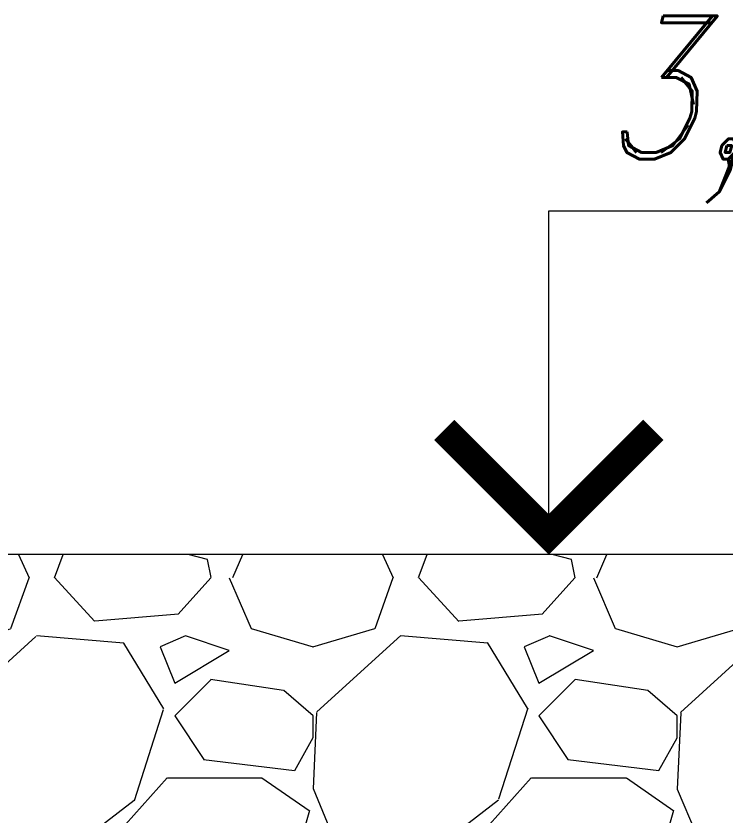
# Model space of a CAD drawing. Header units: millimetres. Extents: x 3633 to 4629, y 3430 to 3787.
# Drawn here: x 4359.71 to 4377.87, y 3706.67 to 3727.15 of the extents above; entities that cross this region are included whole.
import ezdxf

# ---------------------------------------------------------------- set-up
doc = ezdxf.new("R2010")
doc.units = ezdxf.units.MM
doc.layers.add('tx1', color=179, linetype='Continuous', lineweight=25)
doc.layers.add('tx2', color=179, linetype='Continuous', lineweight=25)
doc.styles.add('bold', font='romand.shx', dxfattribs={"width": 0.8, "oblique": 15})
doc.styles.add('СПДС', font='isocpeur.ttf')
doc.dimstyles.new('СПДС', dxfattribs={"dimtxt": 1.25, "dimasz": 0.75, "dimexe": 0.3, "dimexo": 0.2, "dimgap": 0.3, "dimtad": 1, "dimrnd": 0.05, "dimzin": 1, "dimtxsty": 'СПДС', "dimblk": 'ARCHTICK', "dimcen": 0.6, "dimclrd": 7, "dimclre": 7, "dimclrt": 7, "dimazin": 0, "dimtfac": 1, "dimtmove": 1, "dimatfit": 3, "dimldrblk": 'OBLIQUE', "dimfxl": 1, "dimlwd": -1, "dimlwe": -1, "dimarcsym": 0})

# ---------------------------------------------------------------- blocks, each defined once
blk = doc.blocks.new('_ArchTick')
at = {"color": 0, "linetype": 'ByBlock', "const_width": 0.15}
blk.add_lwpolyline([(-0.5, -0.5), (0.5, 0.5)], dxfattribs=at)
blk = doc.blocks.new('*D259')
at = {"color": 7, "transparency": 16777216}
for p, q in [((4335.855550914905, 3712.944683906664), (4335.855550914905, 3692.930187599917)), ((4380.855550914905, 3712.944683906664), (4380.855550914905, 3692.930187599917)), ((4380.855550914905, 3693.530187599917), (4335.855550914905, 3693.530187599917))]:
    blk.add_line(p, q, dxfattribs=at)
at = {"layer": 'Defpoints', "color": 0, "transparency": 16777216}
for p in [(4335.855550914905, 3713.344683906664), (4380.855550914905, 3713.344683906664), (4335.855550914905, 3693.530187599917)]:
    blk.add_point(p, dxfattribs=at)
at = {"color": 7, "transparency": 16777216, "xscale": 1.5, "yscale": 1.5, "zscale": 1.5, "rotation": 180}
blk.add_blockref('_ArchTick', (4335.855550914905, 3693.530187599917), dxfattribs=at)
at = {"color": 7, "transparency": 16777216, "xscale": 1.5, "yscale": 1.5, "zscale": 1.5}
blk.add_blockref('_ArchTick', (4380.855550914905, 3693.530187599917), dxfattribs=at)
at = {"color": 7, "transparency": 16777216, "insert": (4358.355550914905, 3695.630187599917), "char_height": 2.5, "attachment_point": 5, "style": 'СПДС'}
blk.add_mtext('9,00', dxfattribs=at)
blk = doc.blocks.new('_Oblique')
at = {"color": 0, "linetype": 'ByBlock', "lineweight": -2}
blk.add_line((-0.5, -0.5), (0.5, 0.5), dxfattribs=at)

msp = doc.modelspace()

# ---------------------------------------------------------------- hatches: boundary and pattern name
at = {"lineweight": 15, "ltscale": 200}
h = msp.add_hatch(dxfattribs=at)
h.set_pattern_fill('GRAVEL', color=0, scale=0.3671724921137162, style=0)
h.set_pattern_definition([(228.0127875, (3609.224747375029, 3927.195550174778), (-74.6094504033665, -83.93563169198822), [1.254707127334877, -124.2162298735138]), (184.969741, (3608.385391058056, 3926.262932044809), (111.9141755519815, 9.326181830979364), [2.153116824296454, -213.158498095267]), (132.5104471, (3606.240369359128, 3926.076408418815), (93.2618130362723, -102.5879942607581), [1.518190401413674, -150.3010418229384]), (267.273689, (3602.603158652249, 3923.744863093893), (9.326181319220957, 186.5236259927879), [1.960717704083885, -194.1110157878202]), (292.83365418, (3602.509896839252, 3921.786365020959), (-46.6309065023465, 111.9141755946284), [1.922638905837257, -190.3415140055384]), (357.2736889999999, (3603.255991343228, 3920.014390574018), (-186.5236259927879, 9.32618131922097), [1.960717704083885, -194.1110157878202]), (37.69424047, (3605.214489416162, 3919.921128761021), (-121.2403568905733, -93.26181300386169), [2.592948860571063, -256.7017278136569]), (72.25532837, (3607.266249302093, 3921.506579581968), (65.28326911536698, 205.1759885875594), [2.448010676992606, -242.3531455912677]), (121.42956562, (3608.012343806069, 3923.83812490689), (-74.60945040809315, 121.2403568894355), [1.967357945169266, -194.7686520972811]), (175.2363583, (3606.986463863102, 3925.516837540834), (102.5879942951019, -9.326181315804531), [2.246042894766549, -110.0560512839088]), (222.3974378, (3604.748180351178, 3925.703361166828), (-111.9141755926795, -102.587994300479), [2.90462051342535, -287.5576453759901]), (138.81407483, (3611.836078138941, 3923.651601280896), (-65.28326909390287, 55.95708780268028), [0.9913823983381754, -98.14728469334118]), (171.4692344, (3611.089983634965, 3924.304433971874), (121.2403568992156, -18.65236257821789), [1.886098927505081, -186.7242453608655]), (225, (3609.224747375029, 3924.584219410865), (-1.304458735211668e-15, -9.326181299689269), [1.318917885583232, -11.87029419358767]), (203.19859051, (3608.57191468405, 3925.703361166828), (46.6309064997127, 18.6523625961065), [0.710263315421667, -70.3158174071547]), (291.80140949, (3607.919081993072, 3925.423575727837), (-9.326181301639897, 27.97854389841481), [1.004457704520339, -49.21856561507088]), (30.96375653, (3608.292129245059, 3924.490957597868), (27.97854389974952, 18.65236259835283), [1.631419568573188, -52.74909495252633]), (161.56505118, (3609.691056440013, 3925.33031391484), (18.65236259986359, -9.326181298710807), [1.179677998778884, -28.31229677990698]), (16.389540334, (3602.509896839252, 3925.423575727837), (93.26181299688444, 27.97854389906606), [1.652599326304783, -163.6077543501927]), (70.34617594, (3604.0953476602, 3925.889884792821), (-37.30472520216576, -102.5879942953621), [1.386439438192976, -137.2572129129713]), (293.19859051, (3609.691056440013, 3927.195550174778), (-18.65236259612092, 46.63090649974647), [1.420517304662035, -69.60556341791433]), (343.6104596700001, (3610.250627317994, 3925.889884792821), (-93.26181299883832, 27.97854389254), [1.65259932630478, -163.607754350196]), (339.44395478, (3602.509896839252, 3919.64134332203), (-46.63090649844145, 18.65236259937755), [1.593657860490749, -78.08927009355507]), (294.7751406, (3604.002085847203, 3919.081772444049), (-46.63090655394716, 102.5879942713375), [1.335303986126784, -132.1952910664786]), (66.80140949, (3609.78431825301, 3917.86936887509), (18.65236259644784, 46.63090649961434), [1.420517304662037, -69.60556341791451]), (17.35402464, (3610.343889130991, 3919.175034257046), (-121.2403568935368, -37.30472520658338), [1.563357097448065, -154.7719293716438]), (69.44395478, (3605.214489416162, 3917.86936887509), (-18.65236259970159, -46.63090649831209), [0.7968289302453759, -78.88609902380063]), (101.309932474, (3609.224747375029, 3917.86936887509), (-9.326181299689859, 37.30472519875492), [0.475541984471111, -47.07883844994532]), (165.963756532, (3609.131485562031, 3918.335677940074), (27.97854389906338, -9.326181299687894), [1.92263890583726, -36.53019167643869]), (186.00900596, (3607.266249302093, 3918.801987005058), (93.26181299638958, 9.326181304569412), [1.781766937305464, -176.3946766141573]), (303.69006753, (3608.292129245059, 3923.651601280896), (-9.326181300984395, 18.65236259872946), [1.345040519403659, -32.28098436090161]), (353.15722659, (3609.038223749034, 3922.532459524934), (158.5450820956781, -18.65236259107646), [2.348276494173739, -232.4789683910207]), (60.9453959, (3611.369769073956, 3922.252674085943), (-37.30472519978049, -65.28326909723219), [0.960186321890718, -95.05872696750147]), (90, (3611.836078138941, 3923.092030402915), (-9.32618129968839, 9.32618129968839), [0.5595708779813034, -8.766610421707087]), (120.25643716, (3607.0797256761, 3919.081772444049), (37.30472519419021, -65.28326910042492), [1.29563041087791, -128.267820930488]), (48.01278749999999, (3606.426892985122, 3920.200914200012), (74.60945040365851, 83.93563169172539), [2.509414254669755, -122.9615227461789]), (0, (3608.105605619065, 3922.066150459949), (9.32618129968839, 9.32618129968839), [2.424807137918982, -6.901374161769409]), (325.3048465, (3610.530412756985, 3922.066150459949), (93.26181303221152, -65.28326904734932), [1.47459983001893, -145.9852740634104]), (254.0546040999999, (3611.742816325945, 3921.226794142977), (-9.326181299036868, -37.30472519891786), [1.357910649597229, -66.53771405948537]), (207.64597536, (3611.369769073956, 3919.921128761021), (-177.1974447005907, -93.26181298451296), [2.210911169810622, -218.8805712321035]), (175.42607874, (3609.411271001022, 3918.895248818055), (-121.2403568959448, 9.326181299686473), [2.338996943780548, -231.5604401059862])])
h.paths.add_polyline_path([(4283.855550914736, 3687.34468390663), (4300.626060746112, 3687.34468390663), (4337.626060746235, 3705.844683906646), (4395.85555091495, 3705.844683906646), (4380.855550914905, 3713.344683906664), (4335.855550914905, 3713.344683906664)])

# ---------------------------------------------------------------- linework, layer by layer
at = {"color": 0, "lineweight": 15, "ltscale": 200}
msp.add_lwpolyline([(4283.855550914736, 3687.34468390663), (4300.626060746112, 3687.34468390663), (4337.626060746235, 3705.844683906646), (4395.85555091495, 3705.844683906646), (4380.855550914905, 3713.344683906664), (4335.855550914905, 3713.344683906664), (4283.855550914736, 3687.34468390663)], dxfattribs=at)
at = {"layer": 'tx1', "color": 0, "linetype": 'Continuous', "lineweight": 15, "ltscale": 200}
for p, q in [((4373.355550915021, 3713.344683906664), (4373.355550915021, 3722.156823717571)), ((4373.355550915021, 3722.156823717571), (4387.214655636464, 3722.156823717571))]:
    msp.add_line(p, q, dxfattribs=at)
at = {"layer": 'tx1', "color": 0, "linetype": 'Continuous', "lineweight": 15, "ltscale": 200, "const_width": 0.7343449842274323}
msp.add_lwpolyline([(4370.677802046182, 3716.541692933014), (4373.355550915021, 3713.863944064175), (4376.033299783874, 3716.541692933014)], dxfattribs=at)

# ---------------------------------------------------------------- texts
at = {"layer": 'tx2', "color": 0, "lineweight": 15, "ltscale": 200, "style": 'bold', "oblique": 15, "width": 0.8}
msp.add_text('3,40', height=3.671724921137161, dxfattribs=at).set_placement((4374.677371886679, 3723.478644689083))

# ---------------------------------------------------------------- dimensions: what is measured, and where the dimension line sits
at = {"color": 0}
dim = msp.add_linear_dim(base=(4335.855550914905, 3693.530187599917), p1=(4380.855550914905, 3713.344683906664), p2=(4335.855550914905, 3713.344683906664), angle=180, dimstyle='СПДС', override={"dimscale": 2, "dimlfac": 0.2}, dxfattribs=at)
dim.commit()
dim.dimension.update_dxf_attribs({"geometry": '*D259', "text_midpoint": (4358.355550914905, 3695.630187599917)})

doc.saveas('drawing.dxf')
